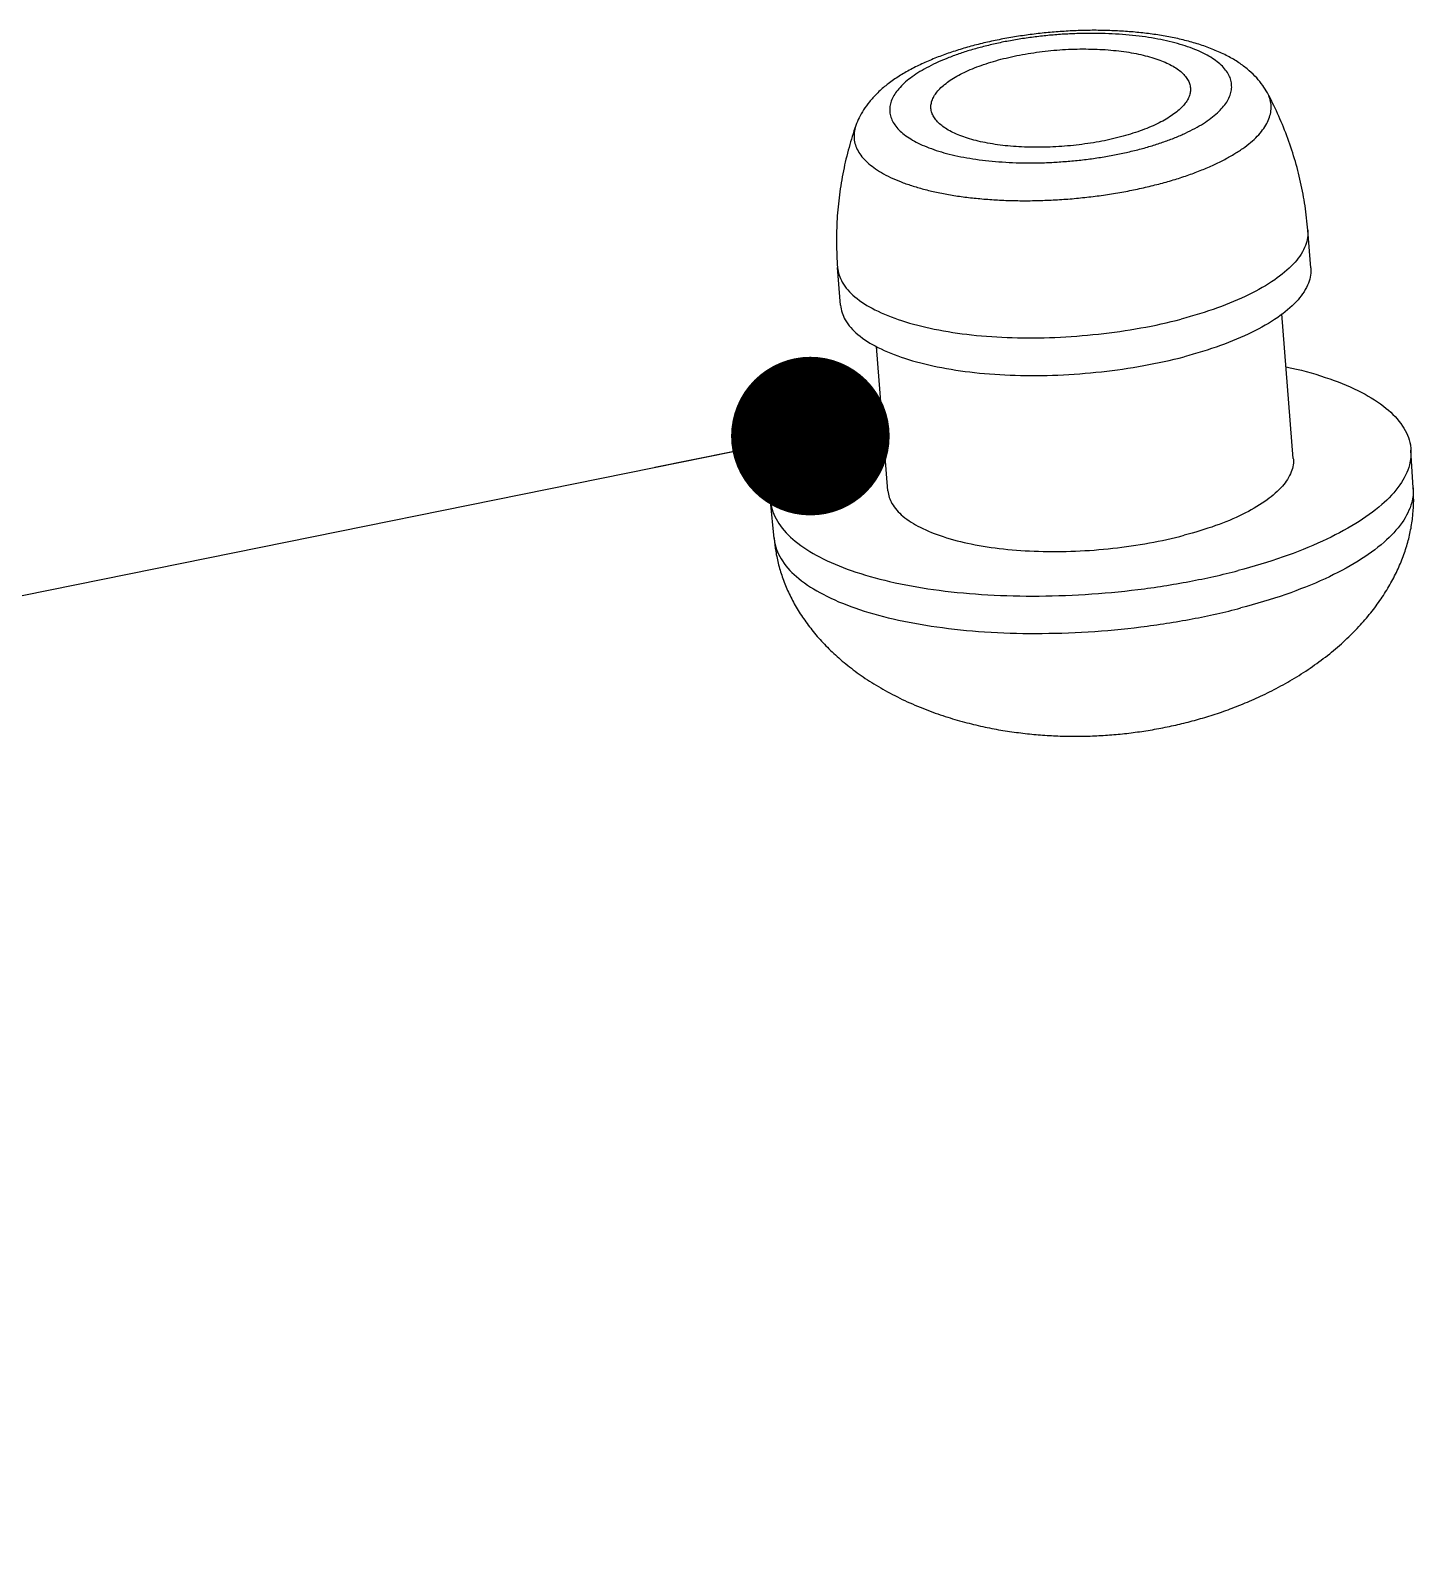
# Model space of a CAD drawing. Header units: millimetres. Extents: x 1571 to 1968, y -272 to 59.
# Drawn here: x 1642.39 to 1659.4, y -256.42 to -237.78 of the extents above; entities that cross this region are included whole.
import ezdxf

# ---------------------------------------------------------------- set-up
doc = ezdxf.new("R2010")
doc.units = ezdxf.units.MM
doc.layers.add('02___PRT_ALL_AXES', color=7, linetype='Continuous')
doc.layers.add('from', color=7, linetype='Continuous', lineweight=13)
doc.styles.get("Standard").update_dxf_attribs({"font": 'txt', "bigfont": 'gbcbig.shx'})
doc.dimstyles.new('ISO', dxfattribs={"dimscale": 0.6, "dimtxt": 2.5, "dimasz": 2.5, "dimexe": 1.25, "dimexo": 0.625, "dimtad": 0, "dimdsep": 46, "dimtxsty": 'Standard', "dimblk": 'OPEN', "dimcen": 0, "dimclrd": 4, "dimclre": 4, "dimadec": 0, "dimazin": 0, "dimtfac": 1, "dimtofl": 0, "dimtmove": 0, "dimatfit": 3, "dimfxl": 1, "dimarcsym": 0})

# ---------------------------------------------------------------- blocks, each defined once
blk = doc.blocks.new('_Open')
at = {"color": 0, "linetype": 'ByBlock', "lineweight": -2}
for p, q in [((-1, 0.1667), (0, 0)), ((-1, -0.1667), (0, 0)), ((0, 0), (-1, 0))]:
    blk.add_line(p, q, dxfattribs=at)

msp = doc.modelspace()

# ---------------------------------------------------------------- linework, layer by layer
at = {"color": 7, "linetype": 'Continuous'}
for points, start_tangent, end_tangent in [([(1657.599, -238.544), (1657.542, -238.453), (1657.468, -238.361), (1657.376, -238.272), (1657.264, -238.185), (1657.13, -238.103), (1656.979, -238.03), (1656.818, -237.968), (1656.649, -237.916), (1656.475, -237.873), (1656.296, -237.839), (1656.113, -237.813), (1655.925, -237.794), (1655.734, -237.782), (1655.541, -237.776), (1655.346, -237.777), (1655.149, -237.785), (1654.953, -237.799), (1654.757, -237.819), (1654.563, -237.845), (1654.372, -237.877), (1654.183, -237.915), (1653.999, -237.96)], (-0.474955, 0.88001), (-0.967364, -0.253392)), ([(1656.027, -239.238), (1656.181, -239.194), (1656.328, -239.146), (1656.465, -239.094), (1656.593, -239.039), (1656.709, -238.981), (1656.814, -238.92), (1656.905, -238.856), (1656.984, -238.791), (1657.048, -238.725), (1657.099, -238.658), (1657.134, -238.59), (1657.155, -238.523), (1657.16, -238.456), (1657.15, -238.39), (1657.126, -238.326), (1657.086, -238.264), (1657.032, -238.204), (1656.963, -238.148), (1656.881, -238.094), (1656.786, -238.045), (1656.678, -237.999), (1656.558, -237.958), (1656.428, -237.921), (1656.288, -237.89), (1656.139, -237.863), (1655.982, -237.842), (1655.818, -237.827), (1655.649, -237.817), (1655.476, -237.813), (1655.3, -237.815), (1655.122, -237.822), (1654.943, -237.835), (1654.766, -237.854), (1654.59, -237.878), (1654.418, -237.907), (1654.251, -237.941), (1654.089, -237.981)], (0.967364, 0.253392), (-0.967364, -0.253392)), ([(1653.999, -237.96), (1653.823, -238.01), (1653.653, -238.065), (1653.488, -238.128), (1653.33, -238.198), (1653.178, -238.276), (1653.036, -238.362), (1652.907, -238.456), (1652.796, -238.555), (1652.705, -238.655), (1652.634, -238.753), (1652.579, -238.85), (1652.539, -238.946)], (-0.967364, -0.253392), (-0.329952, -0.943998)), ([(1654.089, -237.981), (1653.934, -238.024), (1653.788, -238.072), (1653.65, -238.124), (1653.523, -238.179), (1653.407, -238.238), (1653.302, -238.299), (1653.21, -238.362), (1653.132, -238.427), (1653.067, -238.494), (1653.017, -238.561), (1652.982, -238.628), (1652.961, -238.696), (1652.956, -238.763), (1652.965, -238.828), (1652.99, -238.892), (1653.03, -238.954), (1653.084, -239.014), (1653.153, -239.071), (1653.235, -239.124), (1653.33, -239.174), (1653.438, -239.219), (1653.558, -239.261), (1653.688, -239.297), (1653.828, -239.329), (1653.977, -239.355), (1654.134, -239.376), (1654.297, -239.391), (1654.466, -239.401), (1654.64, -239.405), (1654.816, -239.404), (1654.994, -239.396), (1655.172, -239.383), (1655.35, -239.365), (1655.526, -239.341), (1655.698, -239.311), (1655.865, -239.277), (1656.027, -239.238)], (-0.967364, -0.253392), (0.967364, 0.253392)), ([(1654.323, -238.132), (1654.452, -238.101), (1654.587, -238.074), (1654.726, -238.051), (1654.867, -238.032), (1655.01, -238.018), (1655.153, -238.009), (1655.295, -238.005), (1655.436, -238.006), (1655.573, -238.011), (1655.707, -238.022), (1655.835, -238.037), (1655.956, -238.056), (1656.071, -238.081), (1656.177, -238.109), (1656.275, -238.141), (1656.362, -238.178), (1656.44, -238.217), (1656.506, -238.26), (1656.56, -238.306), (1656.602, -238.354), (1656.632, -238.404), (1656.649, -238.456), (1656.653, -238.482)], (0.967364, 0.253392), (0.079279, -0.996852)), ([(1653.463, -238.736), (1653.462, -238.71), (1653.471, -238.656), (1653.492, -238.602), (1653.526, -238.548), (1653.572, -238.494), (1653.631, -238.441), (1653.7, -238.39), (1653.781, -238.34), (1653.872, -238.293), (1653.972, -238.248), (1654.081, -238.206), (1654.199, -238.167), (1654.323, -238.132)], (-0.079258, 0.996854), (0.967364, 0.253392)), ([(1656.653, -238.482), (1656.653, -238.509), (1656.645, -238.562), (1656.624, -238.617), (1656.59, -238.671), (1656.543, -238.724), (1656.485, -238.777), (1656.415, -238.828), (1656.335, -238.878), (1656.244, -238.925), (1656.143, -238.97), (1656.034, -239.012), (1655.917, -239.051), (1655.793, -239.086)], (0.079279, -0.996852), (-0.967364, -0.253392)), ([(1656.263, -239.665), (1656.442, -239.615), (1656.613, -239.56), (1656.773, -239.5), (1656.923, -239.437), (1657.06, -239.37), (1657.185, -239.3), (1657.296, -239.228), (1657.393, -239.153), (1657.475, -239.077), (1657.541, -239), (1657.591, -238.922), (1657.625, -238.843), (1657.643, -238.766), (1657.644, -238.689), (1657.628, -238.613), (1657.599, -238.544)], (0.967364, 0.253392), (-0.474816, 0.880085)), ([(1655.793, -239.086), (1655.663, -239.118), (1655.529, -239.145), (1655.39, -239.168), (1655.249, -239.186), (1655.106, -239.2), (1654.963, -239.209), (1654.82, -239.213), (1654.68, -239.212), (1654.543, -239.207), (1654.409, -239.197), (1654.281, -239.182), (1654.159, -239.162), (1654.045, -239.138), (1653.938, -239.109), (1653.841, -239.077), (1653.753, -239.041), (1653.676, -239.001), (1653.61, -238.958), (1653.556, -238.913), (1653.514, -238.865), (1653.484, -238.815), (1653.467, -238.763), (1653.463, -238.736)], (-0.967364, -0.253392), (-0.079258, 0.996854)), ([(1652.539, -238.946), (1652.536, -238.954), (1652.519, -239.031), (1652.518, -239.108), (1652.534, -239.184), (1652.566, -239.258), (1652.614, -239.329), (1652.679, -239.398), (1652.759, -239.463), (1652.854, -239.525), (1652.964, -239.583), (1653.087, -239.636), (1653.224, -239.684), (1653.372, -239.728), (1653.531, -239.766), (1653.701, -239.798), (1653.879, -239.825), (1654.065, -239.845), (1654.258, -239.86), (1654.456, -239.868), (1654.658, -239.87), (1654.863, -239.865), (1655.07, -239.855), (1655.276, -239.838), (1655.481, -239.815), (1655.684, -239.786), (1655.882, -239.751), (1656.076, -239.711), (1656.263, -239.665)], (-0.329886, -0.944021), (0.967364, 0.253392))]:
    msp.add_spline(points, degree=3, dxfattribs=dict(at, start_tangent=start_tangent, end_tangent=end_tangent))
at = {"layer": '02___PRT_ALL_AXES', "color": 7, "linetype": 'Continuous'}
for p, q in [((1658.133, -240.694), (1658.096, -240.231)), ((1652.351, -241.154), (1652.314, -240.691)), ((1657.918, -243.041), (1657.777, -241.262)), ((1652.934, -243.437), (1652.793, -241.663)), ((1659.392, -243.4), (1659.364, -242.936)), ((1651.535, -244.024), (1651.489, -243.562))]:
    msp.add_line(p, q, dxfattribs=at)
for centre, radius, start, end in [((1658.843, -243.431), 0.55, 2.9771, 3.2305), ((1653.434, -243.863), 1.906, 184.5456, 184.8508), ((1652.064, -243.975), 0.532, 185.3659, 187.9409)]:
    msp.add_arc(centre, radius, start, end, dxfattribs=at)
for points, start_tangent, end_tangent in [([(1658.096, -240.231), (1658.062, -239.935), (1658.008, -239.642), (1657.933, -239.354), (1657.838, -239.071), (1657.724, -238.797), (1657.599, -238.544)], (-0.079247, 0.996855), (-0.474955, 0.88001)), ([(1652.539, -238.946), (1652.455, -239.215), (1652.386, -239.503), (1652.337, -239.796), (1652.309, -240.093), (1652.301, -240.392), (1652.314, -240.691)], (-0.329952, -0.943998), (0.079247, -0.996855)), ([(1658.096, -240.231), (1658.097, -240.245), (1658.057, -240.446), (1657.919, -240.647), (1657.689, -240.842), (1657.375, -241.024), (1656.987, -241.187), (1656.538, -241.326)], (0.082518, -0.99659), (-0.967364, -0.253392)), ([(1652.314, -240.691), (1652.372, -240.871), (1652.526, -241.051), (1652.772, -241.21), (1653.101, -241.344), (1653.502, -241.448), (1653.96, -241.519), (1654.461, -241.553), (1654.987, -241.55), (1655.521, -241.51), (1656.044, -241.435), (1656.538, -241.326)], (0.082518, -0.99659), (0.967364, 0.253392)), ([(1658.133, -240.694), (1658.134, -240.708), (1658.093, -240.909), (1657.956, -241.11), (1657.726, -241.305), (1657.412, -241.487), (1657.024, -241.65), (1656.575, -241.789)], (0.082356, -0.996603), (-0.967364, -0.253392)), ([(1652.351, -241.154), (1652.408, -241.334), (1652.563, -241.514), (1652.809, -241.673), (1653.138, -241.807), (1653.538, -241.911), (1653.997, -241.982), (1654.498, -242.016), (1655.024, -242.013), (1655.558, -241.973), (1656.08, -241.897), (1656.575, -241.789)], (0.082356, -0.996603), (0.967364, 0.253392)), ([(1657.829, -241.912), (1657.898, -241.927), (1658.369, -242.062), (1658.76, -242.229), (1659.06, -242.423), (1659.261, -242.64), (1659.357, -242.873), (1659.364, -242.936)], (0.976983, -0.213316), (0.056536, -0.998401)), ([(1652.842, -242.308), (1652.574, -242.422), (1652.165, -242.639), (1651.846, -242.872), (1651.624, -243.115), (1651.506, -243.361), (1651.489, -243.562)], (-0.930987, -0.365052), (0.093799, -0.995591)), ([(1657.918, -243.041), (1657.919, -243.052), (1657.884, -243.226), (1657.766, -243.399), (1657.568, -243.567), (1657.297, -243.725), (1656.962, -243.865), (1656.575, -243.984)], (0.082356, -0.996603), (-0.967364, -0.253392)), ([(1659.364, -242.936), (1659.346, -243.116), (1659.228, -243.363), (1659.006, -243.606), (1658.686, -243.839), (1658.278, -244.055), (1657.792, -244.25), (1657.241, -244.417)], (0.056536, -0.998401), (-0.967364, -0.253392)), ([(1652.934, -243.437), (1652.983, -243.592), (1653.117, -243.747), (1653.329, -243.885), (1653.612, -244), (1653.957, -244.09), (1654.353, -244.151), (1654.784, -244.18), (1655.238, -244.178), (1655.698, -244.143), (1656.149, -244.078), (1656.575, -243.984)], (0.082356, -0.996603), (0.967364, 0.253392)), ([(1656.65, -246.273), (1656.854, -246.215), (1657.062, -246.147), (1657.273, -246.067), (1657.488, -245.974), (1657.709, -245.866), (1657.932, -245.74), (1658.153, -245.597), (1658.365, -245.439), (1658.556, -245.274), (1658.724, -245.106), (1658.87, -244.937), (1658.997, -244.765), (1659.106, -244.591), (1659.196, -244.417), (1659.269, -244.243), (1659.325, -244.069), (1659.365, -243.896), (1659.389, -243.724), (1659.398, -243.554), (1659.392, -243.4)], (0.967364, 0.253392), (-0.073931, 0.997263)), ([(1659.392, -243.402), (1659.374, -243.58), (1659.256, -243.825), (1659.035, -244.068), (1658.716, -244.3), (1658.309, -244.517), (1657.824, -244.711), (1657.274, -244.877)], (0.051938, -0.99865), (-0.967364, -0.253392)), ([(1651.489, -243.562), (1651.495, -243.604), (1651.591, -243.837), (1651.792, -244.054), (1652.092, -244.249), (1652.483, -244.416), (1652.954, -244.551), (1653.492, -244.65), (1654.083, -244.71), (1654.711, -244.731), (1655.359, -244.71), (1656.008, -244.65), (1656.641, -244.551), (1657.241, -244.417)], (0.093799, -0.995591), (0.967364, 0.253392)), ([(1651.535, -244.024), (1651.554, -244.179), (1651.59, -244.348), (1651.642, -244.516), (1651.71, -244.682), (1651.794, -244.846), (1651.896, -245.008), (1652.015, -245.166), (1652.152, -245.322), (1652.308, -245.473), (1652.484, -245.619), (1652.681, -245.759), (1652.9, -245.891), (1653.141, -246.015), (1653.393, -246.123), (1653.639, -246.211), (1653.875, -246.28), (1654.101, -246.335), (1654.321, -246.378), (1654.54, -246.41), (1654.756, -246.433), (1654.97, -246.448), (1655.183, -246.454), (1655.395, -246.452), (1655.607, -246.442), (1655.817, -246.424), (1656.028, -246.398), (1656.237, -246.364), (1656.446, -246.322), (1656.65, -246.273)], (0.084561, -0.996418), (0.967364, 0.253392)), ([(1651.538, -244.048), (1651.541, -244.067), (1651.636, -244.299), (1651.837, -244.515), (1652.136, -244.709), (1652.526, -244.876), (1652.996, -245.011), (1653.533, -245.109), (1654.123, -245.17), (1654.75, -245.19), (1655.396, -245.17), (1656.043, -245.11), (1656.675, -245.011), (1657.274, -244.877)], (0.138244, -0.990398), (0.967364, 0.253392))]:
    msp.add_spline(points, degree=3, dxfattribs=dict(at, start_tangent=start_tangent, end_tangent=end_tangent))

# ---------------------------------------------------------------- leaders
at = {"layer": 'from'}
msp.add_leader([(1651.98, -242.764), (1584.635, -256.417)], dimstyle='ISO', override={"dimscale": 1, "dimasz": 1.95, "dimexo": 0.125, "dimadec": 2, "dimazin": 2, "dimldrblk": 'Dot'}, dxfattribs=at)

doc.saveas('drawing.dxf')
